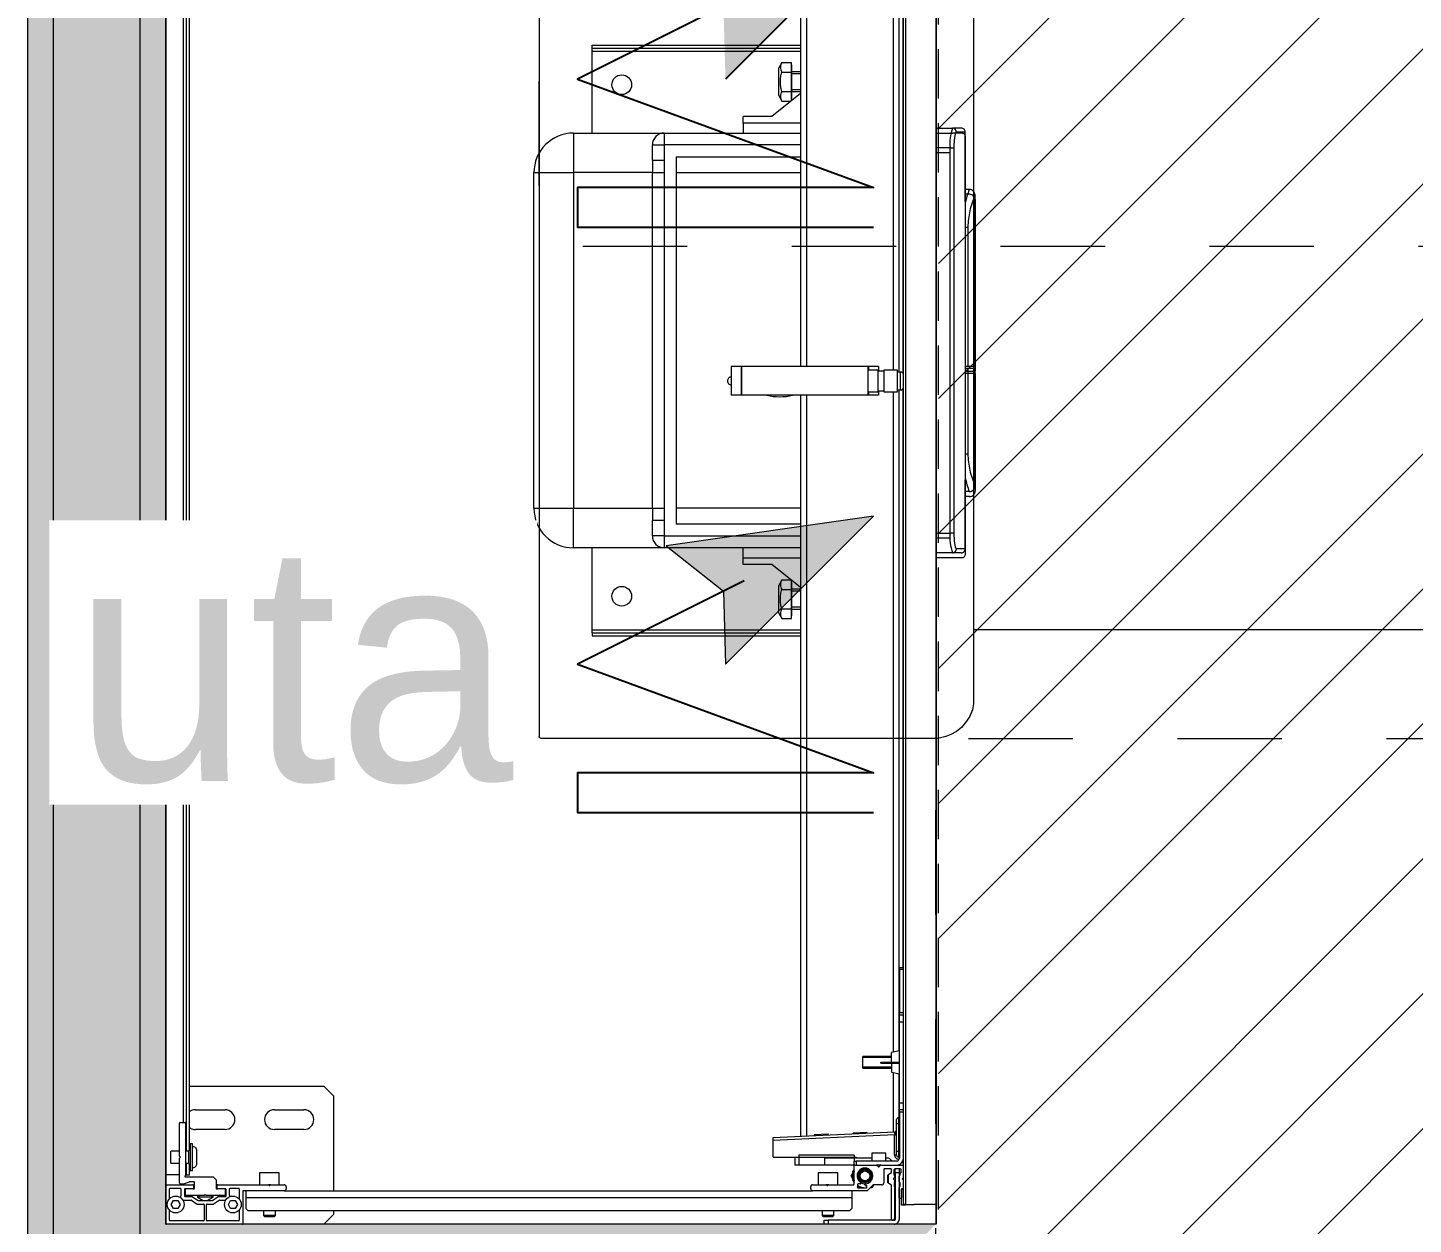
# Model space of a CAD drawing. Header units: centimetres. Extents: x 2738 to 7810, y 2495 to 5758.
# Drawn here: x 5241 to 5311.1, y 4044.9 to 4105.5 of the extents above; entities that cross this region are included whole.
import ezdxf

# ---------------------------------------------------------------- set-up
doc = ezdxf.new("R2010")
doc.units = ezdxf.units.CM
doc.header["$LTSCALE"] = 12.7
doc.linetypes.add('Style de ligne -1', pattern=[0.83328, 0.41656, -0.41672])
doc.linetypes.add('Style de ligne -13', pattern=[0.295276, 0.19685, -0.098425])
for name, color, linetype, lineweight in [('B amÈnagement intÈrieur', 7, 'Continuous', 5), ('B aménagement intérieur', 7, 'Continuous', 5), ('B Faux plafonds', 7, 'Continuous', 5), ('B Général', 7, 'Continuous', 5), ('C ANNOTATIONS-prestations', 7, 'Continuous', 5), ('F REMPLISSAGE-vert clair', 7, 'Continuous', 13), ('F REMPLISSAGE-vert clair-1', 7, 'Continuous', 5), ('F REMPLISSAGE-vert foncÈ', 7, 'Continuous', 5), ('F REMPLISSAGE-vert foncé', 7, 'Continuous', 13), ('prlm-ELEC-CFO', 1, 'Continuous', 25)]:
    doc.layers.add(name, color=color, linetype=linetype, lineweight=lineweight)
doc.styles.add('prlm-elec-cfo', font='comic.ttf', dxfattribs={"height": 12})

# ---------------------------------------------------------------- blocks, each defined once
blk = doc.blocks.new('gaine 150_70')
at = {"layer": 'B Général', "color": 7, "linetype": 'Continuous', "lineweight": 5}
for p, q in [((-32.9, 37.985), (-32.9, 37.785)), ((-32.65, 38), (-32.65, 37.8)), ((-32.6, 38.285), (-32.6, 38.285)), ((-23.943, 38.285), (-32.6, 38.285)), ((-32.35, 38.3), (-32.35, 38.3)), ((-23.693, 38.3), (-32.35, 38.3)), ((-30.99, 37.919), (-23.943, 37.919)), ((-30.99, 37.782), (-30.99, 37.919)), ((-23.943, 37.919), (-23.943, 38.285)), ((-23.943, 37.782), (-23.943, 37.919)), ((-23.834, 38.285), (-23.834, 37.919)), ((-17.9, 38.285), (-23.834, 38.285)), ((-23.834, 37.919), (-19.51, 37.919)), ((-23.834, 37.919), (-23.834, 37.782)), ((-23.693, 37.934), (-23.693, 38.3)), ((-23.693, 37.797), (-23.693, 37.934)), ((-23.584, 38.3), (-23.584, 37.934)), ((-17.65, 38.3), (-23.584, 38.3)), ((-23.584, 37.934), (-23.584, 37.797)), ((-19.51, 37.782), (-19.51, 37.919)), ((-17.9, 38.285), (-17.9, 38.285)), ((-17.65, 38.3), (-17.65, 38.3)), ((-17.6, 37.985), (-17.6, 37.785)), ((-17.35, 38), (-17.35, 37.8)), ((-36, 37.585), (-36, 37.138)), ((-35.8, 37.785), (-35.8, 37.336)), ((-32.287, 37.785), (-35.8, 37.785)), ((-35.75, 37.6), (-35.75, 37.153)), ((-14.4, 37.8), (-35.55, 37.8)), ((-35, 37.213), (-15.5, 37.213)), ((-35, 37.015), (-35, 37.213)), ((-31.01, 37.782), (-19.49, 37.782)), ((-14.7, 37.785), (-18.19, 37.785)), ((-15.5, 37.213), (-15.5, 37.015)), ((-14.7, 37.785), (-14.7, 37.336)), ((-14.5, 37.585), (-14.5, 37.138)), ((-14.25, 37.6), (-14.25, 37.153)), ((-36, 36.305), (-36, 37.138)), ((-35.75, 36.32), (-35.75, 37.153)), ((-35, 37.015), (-35, 36.305)), ((-15.5, 37.015), (-35, 37.015)), ((-34.75, 37.03), (-34.75, 36.32)), ((-15.25, 37.03), (-34.75, 37.03)), ((-15.5, 36.305), (-15.5, 37.015)), ((-15.25, 36.32), (-15.25, 37.03)), ((-14.5, 37.138), (-14.5, 36.305)), ((-14.25, 37.153), (-14.25, 36.32)), ((18.5, 36.305), (-69, 36.305))]:
    blk.add_line(p, q, dxfattribs=at)
at = {"layer": 'B Général', "color": 7, "linetype": 'Continuous', "lineweight": 5, "flags": 128}
for points in [[(-32.6, 38.285, 0.198912), (-32.812, 38.197, 0.198912), (-32.9, 37.985)], [(-32.9, 37.985, 0.015662), (-32.555, 37.873, 0.015662), (-32.204, 37.783)], [(-32.35, 38.3, 0.198912), (-32.562, 38.212, 0.198912), (-32.65, 38)], [(-32.6, 38.285, 0.052495), (-31.814, 38.017, 0.052495), (-30.99, 37.919)], [(-19.51, 37.919, 0.052763), (-18.686, 38.017, 0.052763), (-17.9, 38.285)], [(-18.296, 37.783, 0.015616), (-17.945, 37.873, 0.015616), (-17.6, 37.985)], [(-17.6, 37.985, 0.198912), (-17.688, 38.197, 0.198912), (-17.9, 38.285)], [(-17.35, 38, 0.198912), (-17.438, 38.212, 0.198912), (-17.65, 38.3)], [(-35.8, 37.785, 0.198912), (-35.941, 37.726, 0.198912), (-36, 37.585)], [(-35.55, 37.8, 0.198912), (-35.691, 37.741, 0.198912), (-35.75, 37.6)], [(-32.305, 37.785), (-32.301, 37.785, 0.000336), (-31.019, 37.782), (-31.01, 37.782)], [(-14.5, 37.585, 0.198912), (-14.559, 37.726, 0.198912), (-14.7, 37.785)], [(-14.25, 37.6, 0.198912), (-14.309, 37.741, 0.198912), (-14.45, 37.8)], [(-36, 37.138, 0.057305), (-35.507, 37.019, 0.057305), (-35, 37.015)], [(-15.5, 37.015, 0.052931), (-14.993, 37.023, 0.052931), (-14.5, 37.138)]]:
    blk.add_lwpolyline(points, format="xyb", dxfattribs=at)
blk.add_lwpolyline([(-19.49, 37.782), (-18.183, 37.785), (-18.182, 37.785)], dxfattribs=at)
for points in [[(-70, 36.305), (19.5, 36.305), (19.5, -2.715), (-70, -2.715)], [(-70, -2.7), (-70, 36.3), (19.5, 36.3), (19.5, -2.7)]]:
    blk.add_lwpolyline(points, close=True, dxfattribs=at)
at = {"layer": 'B Général', "color": 7, "linetype": 'Continuous', "lineweight": 5}
for points, knots in [([(-35.8, 37.336), (-35.802, 37.336), (-35.829, 37.335), (-35.876, 37.322), (-35.911, 37.303), (-35.936, 37.284), (-35.958, 37.26), (-35.976, 37.234), (-35.989, 37.206), (-36, 37.167), (-36, 37.141), (-36, 37.14), (-36, 37.138)], [0, 0, 0, 1, 2, 3, 4, 5, 6, 7, 8, 9, 9, 10, 10, 10]), ([(-35.8, 37.336), (-35.783, 37.302), (-35.674, 37.269), (-35.305, 37.21), (-35.003, 37.213), (-35.002, 37.213), (-35, 37.213)], [0, 0, 0, 1, 2, 3, 3, 4, 4, 4]), ([(-15.5, 37.213), (-15.212, 37.211), (-14.837, 37.263), (-14.728, 37.302), (-14.701, 37.325), (-14.7, 37.335), (-14.7, 37.336), (-14.7, 37.336)], [0, 0, 0, 1, 2, 3, 4, 4, 5, 5, 5]), ([(-14.5, 37.138), (-14.5, 37.14), (-14.5, 37.167), (-14.514, 37.213), (-14.533, 37.247), (-14.553, 37.273), (-14.576, 37.294), (-14.603, 37.312), (-14.631, 37.324), (-14.671, 37.335), (-14.697, 37.336), (-14.698, 37.336), (-14.7, 37.336)], [0, 0, 0, 1, 2, 3, 4, 5, 6, 7, 8, 9, 9, 10, 10, 10])]:
    blk.add_open_spline(points, degree=2, knots=knots, dxfattribs=at)
at = {"layer": 'C ANNOTATIONS-prestations'}
blk.add_line((18.5, 36.305), (18.5, 35.205), dxfattribs=at)
at = {"layer": 'C ANNOTATIONS-prestations', "lineweight": 5}
for p, q in [((18.5, 34.755), (18.5, 35.205)), ((-69, 34.755), (18.5, 34.755)), ((18.5, 34.655), (-69, 34.655)), ((-23.65, 34.435), (-61.234, 34.435)), ((-23.583, 34.635), (-57, 34.635)), ((-22.75, 34.51), (-23.65, 34.51)), ((-23.65, 34.51), (-23.65, 34.36)), ((6.5, 34.635), (-22.817, 34.635)), ((-22.75, 34.36), (-22.75, 34.51)), ((10.724, 34.435), (-22.75, 34.435)), ((6.5, 34.455), (6.5, 34.655)), ((6.6, 34.455), (6.5, 34.455)), ((6.6, 34.655), (6.6, 34.455)), ((6.6, 34.455), (8.783, 34.455)), ((8.783, 34.455), (8.783, 34.655)), ((8.918, 34.455), (8.783, 34.455)), ((8.918, 34.655), (8.918, 34.455)), ((9.25, 34.455), (8.918, 34.455)), ((9.25, 34.455), (9.25, 34.655)), ((13.35, 34.455), (9.25, 34.455)), ((10.72, 34.455), (10.8, 34.055)), ((11.3, 33.646), (11.3, 34.455)), ((11.35, 33.646), (11.35, 34.455)), ((11.8, 34.055), (11.88, 34.455)), ((14.1, 34.435), (11.876, 34.435)), ((13.35, 34.455), (13.35, 34.655)), ((13.682, 34.455), (13.35, 34.455)), ((13.682, 34.455), (13.682, 34.655)), ((13.817, 34.455), (13.682, 34.455)), ((13.817, 34.655), (13.817, 34.455)), ((13.817, 34.455), (16.15, 34.455)), ((14.1, 34.405), (14.1, 34.455)), ((14.1, 34.405), (14.4, 34.405)), ((14.4, 34.455), (14.4, 34.405)), ((14.4, 34.405), (15.8, 34.405)), ((14.4, 34.305), (14.4, 34.405)), ((15.8, 34.405), (15.8, 34.455)), ((15.8, 34.405), (16.1, 34.405)), ((15.8, 34.305), (15.8, 34.405)), ((16.1, 34.455), (16.1, 34.405)), ((16.4, 34.655), (16.4, 34.55)), ((16.5, 34.655), (16.5, 34.625)), ((16.5, 33.517), (16.5, 34.625)), ((16.7, 34.505), (16.7, 34.215)), ((16.7, 34.435), (16.9, 34.435)), ((16.87, 34.535), (16.73, 34.535)), ((16.9, 34.485), (16.9, 34.505)), ((17.001, 34.485), (16.9, 34.485)), ((16.9, 34.435), (19.25, 34.435)), ((16.9, 34.435), (16.9, 34.235)), ((16.96, 34.485), (16.999, 34.446)), ((16.999, 34.446), (17.037, 34.446)), ((17.345, 34.435), (17.06, 34.435)), ((17.129, 34.655), (17.179, 34.606)), ((17.164, 34.62), (17.236, 34.62)), ((17.221, 34.606), (17.271, 34.655)), ((17.368, 34.446), (17.401, 34.446)), ((17.401, 34.446), (17.44, 34.485)), ((17.576, 34.485), (17.404, 34.485)), ((18.17, 34.435), (17.635, 34.435)), ((17.7, 34.625), (17.7, 34.585)), ((17.73, 34.555), (17.73, 34.655)), ((17.73, 34.555), (18.17, 34.555)), ((18.53, 34.555), (17.73, 34.555)), ((18.2, 34.525), (18.2, 34.465)), ((18.5, 34.755), (18.53, 34.755)), ((18.5, 34.755), (18.5, 34.655)), ((18.53, 34.755), (18.53, 34.555)), ((-61.294, 34.135), (-23.75, 34.135)), ((-22.65, 34.36), (-23.75, 34.36)), ((-23.75, 34.36), (-23.75, 33.66)), ((-22.65, 33.66), (-22.65, 34.36)), ((-22.65, 34.135), (10.784, 34.135)), ((11.3, 34.055), (10.8, 34.055)), ((11, 34.055), (11, 32.605)), ((11.061, 34.055), (11.061, 32.605)), ((11.35, 34.055), (11.8, 34.055)), ((11.539, 34.055), (11.539, 32.605)), ((11.6, 32.605), (11.6, 34.055)), ((11.816, 34.135), (14.824, 34.135)), ((14.4, 34.305), (14.2, 34.305)), ((15.8, 34.305), (14.4, 34.305)), ((14.821, 34.198), (14.82, 34.21)), ((14.821, 34.198), (14.971, 34.205)), ((15.1, 28.055), (14.821, 34.198)), ((14.97, 34.21), (14.971, 34.205)), ((16, 34.205), (14.971, 34.205)), ((14.971, 34.205), (15.25, 28.055)), ((16, 34.305), (15.8, 34.305)), ((15.9, 33.755), (15.9, 33.055)), ((16.3, 33.755), (15.9, 33.755)), ((16, 34.305), (16, 34.205)), ((16.15, 33.852), (16.15, 33.755)), ((16.3, 34.305), (16.3, 32.255)), ((16.9, 34.235), (16.7, 34.235)), ((16.7, 34.025), (16.7, 33.685)), ((17.002, 34.185), (16.73, 34.185)), ((16.859, 34.055), (16.73, 34.055)), ((16.971, 33.918), (16.884, 34.042)), ((16.9, 34.235), (19.25, 34.235)), ((17.404, 33.905), (16.996, 33.905)), ((17, 34.235), (17, 34.185)), ((17, 33.905), (17, 33.875)), ((17, 33.875), (17.4, 33.875)), ((17, 33.875), (17.02, 33.855)), ((17.02, 33.855), (17.38, 33.855)), ((17.03, 34.205), (17.129, 34.205)), ((17.043, 34.185), (17.043, 34.235)), ((17.043, 33.855), (17.043, 33.905)), ((17.129, 34.205), (17.179, 34.156)), ((17.221, 34.156), (17.271, 34.205)), ((17.271, 34.205), (17.375, 34.205)), ((17.357, 34.185), (17.357, 34.235)), ((17.357, 33.855), (17.357, 33.905)), ((17.38, 33.855), (17.4, 33.875)), ((17.4, 34.185), (17.4, 34.235)), ((17.4, 33.875), (17.4, 33.905)), ((17.403, 34.185), (17.577, 34.185)), ((17.516, 34.042), (17.429, 33.918)), ((19.27, 34.055), (17.541, 34.055)), ((17.605, 34.205), (19.2, 34.205)), ((19.3, 34.185), (19.3, 30.835)), ((19.3, 34.105), (19.3, 34.085)), ((19.5, 34.185), (19.5, 30.835)), ((-23.925, 33.385), (-23.925, 32.885)), ((-23.925, 33.385), (-23.7, 33.385)), ((-23.75, 33.66), (-22.65, 33.66)), ((-23.75, 33.36), (-22.65, 33.36)), ((-23.75, 33.36), (-23.75, 32.86)), ((-23.7, 33.66), (-23.7, 33.36)), ((-22.7, 33.36), (-22.7, 33.66)), ((-22.7, 33.385), (-22.475, 33.385)), ((-22.65, 32.86), (-22.65, 33.36)), ((-22.475, 33.385), (-22.475, 32.885)), ((11.3, 33.51), (11.3, 33.646)), ((11.35, 33.646), (11.3, 33.646)), ((11.35, 33.51), (11.3, 33.51)), ((11.35, 33.51), (11.35, 33.646)), ((15.9, 33.055), (16.3, 33.055)), ((16.15, 33.055), (16.15, 32.155)), ((16.5, 33.517), (16.5, 33.293)), ((16.5, 32.185), (16.5, 33.293)), ((16.579, 33.426), (16.509, 33.496)), ((16.509, 33.314), (16.579, 33.384)), ((16.73, 33.655), (17.41, 33.655)), ((17.51, 33.555), (17.51, 33.127)), ((17.519, 33.106), (17.791, 32.834)), ((17.556, 33.113), (17.656, 33.055)), ((17.656, 33.055), (17.656, 32.969)), ((-23.925, 32.885), (-23.75, 32.885)), ((-23.925, 32.885), (-23.925, 32.86)), ((-22.475, 32.86), (-23.925, 32.86)), ((-23.925, 32.86), (-23.925, 26.46)), ((-22.65, 32.885), (-22.475, 32.885)), ((-22.475, 32.885), (-22.475, 32.86)), ((-22.475, 32.86), (-22.475, 26.46)), ((11.6, 32.605), (11, 32.605)), ((14.884, 32.805), (14.834, 32.803)), ((14.866, 32.101), (14.834, 32.803)), ((16.7, 32.899), (16.7, 32.511)), ((17.407, 32.495), (17.43, 32.495)), ((17.46, 32.465), (17.46, 32.355)), ((17.51, 32.705), (17.479, 32.705)), ((17.49, 32.325), (17.62, 32.325)), ((17.54, 32.775), (17.54, 32.735)), ((17.62, 32.805), (17.57, 32.805)), ((17.65, 32.351), (17.604, 32.325)), ((17.65, 32.355), (17.65, 32.775)), ((17.8, 32.813), (17.8, 30.055)), ((14.866, 32.101), (14.916, 32.104)), ((16, 32.155), (16, 29.355)), ((16, 32.155), (16.15, 32.155)), ((16.101, 28.055), (16.11, 32.255)), ((16.11, 32.255), (16.15, 32.257)), ((16.15, 32.155), (16.3, 32.155)), ((16.15, 32.155), (16.15, 30.655)), ((16.3, 32.255), (16.5, 32.255)), ((16.3, 32.155), (16.3, 32.255)), ((16.5, 32.155), (16.3, 32.155)), ((16.5, 32.185), (16.5, 32.155)), ((16.5, 32.155), (16.5, 30.655)), ((17.47, 32.155), (16.53, 32.155)), ((17.05, 32.005), (16.95, 32.063)), ((17.15, 32.063), (17.05, 32.005)), ((17.5, 30.867), (17.5, 32.125)), ((17.8, 32.035), (18.15, 32.035)), ((18.15, 32.035), (18.7, 32.035)), ((18.15, 1.335), (18.15, 32.035)), ((18.8, 31.935), (18.7, 32.035)), ((18.8, 1.435), (18.8, 31.935)), ((16.9, 31.335), (16.9, 30.335)), ((17.5, 31.335), (16.9, 31.335)), ((19.05, 31.135), (18.8, 31.135)), ((19.05, 31.135), (19.05, 30.535)), ((19.1, 31.085), (19.05, 31.135)), ((19.1, 30.585), (19.1, 31.085)), ((14.973, 30.843), (14.923, 30.841)), ((14.955, 30.139), (14.923, 30.841)), ((16.15, 30.655), (16.5, 30.655)), ((16.5, 30.655), (16.5, 29.355)), ((16.9, 30.335), (17.5, 30.335)), ((17.5, 30.867), (17.5, 30.743)), ((17.5, 30.055), (17.5, 30.743)), ((17.529, 30.826), (17.509, 30.846)), ((17.509, 30.764), (17.529, 30.784)), ((18.8, 30.535), (19.05, 30.535)), ((19.05, 30.535), (19.1, 30.585)), ((19.3, 30.835), (19.5, 30.835)), ((19.3, 30.635), (19.3, 30.835)), ((19.5, 30.635), (19.3, 30.635)), ((19.5, 30.835), (19.5, 30.635)), ((-65.524, 29.735), (-23.925, 29.735)), ((-22.475, 29.735), (15.024, 29.735)), ((14.955, 30.139), (15.005, 30.142)), ((17.7, 29.955), (17.6, 29.955)), ((17.8, 3.285), (17.8, 30.055)), ((-65.537, 29.435), (-23.925, 29.435)), ((-40.2, 18.885), (-40.2, 29.435)), ((-40.05, 18.885), (-40.05, 29.435)), ((-39.9, 18.885), (-39.9, 29.435)), ((-39.086, 28.985), (-39.331, 28.985)), ((-39.331, 28.489), (-39.331, 28.985)), ((-37.5, 29.005), (-39.2, 29.005)), ((-39.2, 29.005), (-39.2, 28.985)), ((-38.841, 28.985), (-39.086, 28.985)), ((-38.85, 29.435), (-38.85, 29.005)), ((-38.35, 28.985), (-38.841, 28.985)), ((-38.841, 28.489), (-38.841, 28.985)), ((-38.758, 29.435), (-38.758, 29.005)), ((-37.859, 28.985), (-38.35, 28.985)), ((-37.942, 29.435), (-37.942, 29.005)), ((-37.614, 28.985), (-37.859, 28.985)), ((-37.859, 28.489), (-37.859, 28.985)), ((-37.85, 29.005), (-37.85, 29.435)), ((-37.754, 29.435), (-36.592, 27.99)), ((-37.392, 28.985), (-37.614, 28.985)), ((-37.5, 28.985), (-37.5, 29.005)), ((-37.369, 28.489), (-37.369, 28.956)), ((-36.25, 29.435), (-36.25, 26.535)), ((-35.75, 22.535), (-35.75, 29.435)), ((-35.15, 29.435), (-35.15, 22.535)), ((-34.55, 23.135), (-34.55, 29.435)), ((-33.75, 23.135), (-33.75, 29.435)), ((-22.475, 29.435), (15.037, 29.435)), ((-16.75, 29.435), (-16.75, 23.135)), ((-15.95, 29.435), (-15.95, 23.135)), ((-15.35, 22.535), (-15.35, 29.435)), ((-14.75, 29.435), (-14.75, 22.535)), ((-14.25, 26.535), (-14.25, 29.435)), ((-12.746, 29.435), (-13.908, 27.99)), ((-13.131, 28.489), (-13.131, 28.956)), ((-12.886, 28.985), (-13.108, 28.985)), ((-11.3, 29.005), (-13, 29.005)), ((-13, 29.005), (-13, 28.985)), ((-12.641, 28.985), (-12.886, 28.985)), ((-12.65, 29.435), (-12.65, 29.005)), ((-12.15, 28.985), (-12.641, 28.985)), ((-12.641, 28.489), (-12.641, 28.985)), ((-12.558, 29.435), (-12.558, 29.005)), ((-11.659, 28.985), (-12.15, 28.985)), ((-11.742, 29.435), (-11.742, 29.005)), ((-11.414, 28.985), (-11.659, 28.985)), ((-11.659, 28.489), (-11.659, 28.985)), ((-11.65, 29.005), (-11.65, 29.435)), ((-11.169, 28.985), (-11.414, 28.985)), ((-11.3, 28.985), (-11.3, 29.005)), ((-11.169, 28.489), (-11.169, 28.985)), ((-10.6, 18.885), (-10.6, 29.435)), ((-10.45, 18.885), (-10.45, 29.435)), ((-10.3, 18.885), (-10.3, 29.435)), ((16, 29.355), (16.5, 29.355)), ((16.103, 29.155), (16.5, 29.155)), ((16.5, 29.355), (16.5, 29.155)), ((-39.331, 28.489), (-39.05, 28.345)), ((-37.65, 28.345), (-39.05, 28.345)), ((-37.65, 28.345), (-37.369, 28.489)), ((-13.131, 28.489), (-12.85, 28.345)), ((-11.45, 28.345), (-12.85, 28.345)), ((-11.45, 28.345), (-11.169, 28.489)), ((-36.592, 27.99), (-36.592, 26.535)), ((-13.908, 27.99), (-13.908, 26.535)), ((15.25, 28.055), (15.1, 28.055)), ((16.101, 28.055), (15.25, 28.055)), ((-36.25, 26.535), (-36.592, 26.535)), ((-36.25, 26.535), (-35.75, 26.535)), ((-22.475, 26.46), (-23.925, 26.46)), ((-23.925, 26.46), (-23.925, 26.435)), ((-23.925, 26.435), (-23.925, 25.935)), ((-23.925, 26.435), (-22.475, 26.435)), ((-22.475, 26.46), (-22.475, 26.435)), ((-22.475, 26.435), (-22.475, 25.935)), ((-14.25, 26.535), (-14.75, 26.535)), ((-13.908, 26.535), (-14.25, 26.535)), ((-23.925, 25.935), (-22.475, 25.935)), ((-35.75, 17.935), (-35.75, 22.535)), ((-35.75, 22.535), (-35.15, 22.535)), ((-35.15, 22.535), (-34.374, 22.535)), ((-35.15, 21.935), (-35.15, 22.535)), ((-34.55, 23.135), (-15.95, 23.135)), ((-34.374, 21.935), (-34.374, 22.535)), ((-33.75, 22.527), (-16.75, 22.527)), ((-33.75, 21.935), (-33.75, 22.527)), ((-16.75, 21.935), (-16.75, 22.527)), ((-16.126, 22.535), (-15.35, 22.535)), ((-16.126, 22.535), (-16.126, 21.935)), ((-15.35, 22.535), (-15.35, 21.935)), ((-15.35, 22.535), (-14.75, 22.535)), ((-14.75, 22.535), (-14.75, 17.935)), ((-34.374, 21.935), (-35.15, 21.935)), ((-34.374, 21.935), (-33.75, 21.935)), ((-16.75, 21.935), (-33.75, 21.935)), ((-33.75, 21.935), (-33.75, 17.935)), ((-16.75, 17.935), (-16.75, 21.935)), ((-16.75, 21.935), (-16.126, 21.935)), ((-15.35, 21.935), (-16.126, 21.935)), ((-40.05, 18.885), (-40.2, 18.885)), ((-39.9, 18.885), (-40.05, 18.885)), ((-35.75, 18.885), (-39.9, 18.885)), ((-10.6, 18.885), (-14.75, 18.885)), ((-10.45, 18.885), (-10.6, 18.885)), ((-10.45, 18.885), (-10.3, 18.885)), ((-35.75, 17.935), (-33.75, 17.935)), ((-33.75, 17.935), (-16.75, 17.935)), ((-33.75, 15.935), (-33.75, 17.935)), ((-14.75, 17.935), (-16.75, 17.935)), ((-16.75, 15.935), (-16.75, 17.935)), ((-16.75, 15.935), (-33.75, 15.935)), ((12.5, 5.285), (13, 5.785)), ((13, 5.785), (17.8, 5.785)), ((18.8, 5.785), (19, 5.785)), ((19, 5.785), (19.5, 5.285)), ((12.5, -1.515), (12.5, 5.285)), ((19.5, 5.285), (19.5, 1.155)), ((13.7, 2.785), (13.7, 4.285)), ((14.7, 4.285), (14.7, 2.785)), ((16.9, 3.035), (16.9, 2.035)), ((17.5, 3.035), (16.9, 3.035)), ((17.5, 2.585), (17.5, 3.285)), ((17.6, 3.385), (17.7, 3.385)), ((17.8, 3.285), (17.8, 1.215)), ((19.05, 2.835), (18.8, 2.835)), ((19.05, 2.835), (19.05, 2.235)), ((19.1, 2.785), (19.05, 2.835)), ((17.529, 2.556), (17.5, 2.585)), ((17.5, 2.585), (17.5, 2.485)), ((17.5, 2.485), (17.529, 2.514)), ((17.5, -0.085), (17.5, 2.485)), ((18.8, 2.235), (19.05, 2.235)), ((19.05, 2.235), (19.1, 2.285)), ((19.1, 2.285), (19.1, 2.785)), ((16.9, 2.035), (17.5, 2.035)), ((18.7, 1.335), (18.8, 1.435)), ((17.68, 0.545), (17.68, 0.975)), ((17.71, 1.005), (18.217, 1.005)), ((17.8, 1.335), (18.15, 1.335)), ((17.83, 1.185), (19.47, 1.185)), ((18.15, 1.335), (18.7, 1.335)), ((18.3, 0.8), (18.5, 0.916)), ((18.3, 0.57), (18.3, 0.8)), ((18.5, 0.916), (18.7, 0.8)), ((18.7, 0.8), (18.7, 0.57)), ((18.783, 1.005), (19.29, 1.005)), ((19.32, 0.975), (19.32, -0.625)), ((19.5, 1.155), (19.5, -2.685)), ((13.7, -1.215), (13.7, 0.285)), ((14.7, 0.285), (14.7, -1.215)), ((17.7, 0.305), (17.7, -0.085)), ((18.03, 0.515), (17.71, 0.515)), ((18.07, 0.335), (17.73, 0.335)), ((17.73, 0.285), (18.02, 0.285)), ((18.05, 0.255), (18.05, -0.665)), ((18.1, -0.065), (18.1, 0.305)), ((18.28, -0.001), (18.28, 0.321)), ((18.5, 0.454), (18.3, 0.57)), ((18.7, 0.57), (18.5, 0.454)), ((17.25, -0.165), (17.1, -0.315)), ((17.1, -1.715), (17.1, -0.315)), ((17.25, -0.165), (17.67, -0.165)), ((17.67, -0.115), (17.53, -0.115)), ((17.7, -0.135), (17.7, -0.085)), ((18.05, -0.665), (18, -0.715)), ((18.127, -0.315), (18.05, -0.315)), ((18.05, -0.392), (18.171, -0.392)), ((18.295, -0.357), (18.1, -0.065)), ((18.127, -0.315), (18.127, -1.115)), ((18.3, -0.615), (18.127, -0.315)), ((18.48, -0.311), (18.285, -0.018)), ((18.3, -1.056), (18.3, -0.374)), ((18.48, -0.625), (18.48, -0.311)), ((19.29, -0.655), (18.51, -0.655)), ((16.78, -1.365), (15.42, -1.365)), ((15.42, -1.365), (15.42, -1.465)), ((16.425, -1.135), (15.775, -1.135)), ((16.78, -1.465), (16.78, -1.365)), ((17.35, -1.295), (17.35, -1.51)), ((17.67, -1.265), (17.38, -1.265)), ((17.5, -2.685), (17.5, -1.345)), ((17.53, -1.315), (17.67, -1.315)), ((17.7, -1.345), (17.7, -1.295)), ((17.7, -1.345), (17.7, -1.735)), ((18, -0.715), (18.05, -0.765)), ((18.05, -0.765), (18.05, -1.685)), ((18.05, -1.038), (18.171, -1.038)), ((18.05, -1.115), (18.127, -1.115)), ((18.1, -1.735), (18.1, -1.374)), ((18.105, -1.357), (18.295, -1.073)), ((18.127, -1.115), (18.3, -0.815)), ((18.285, -1.412), (18.475, -1.127)), ((18.48, -1.11), (18.48, -0.805)), ((18.51, -0.775), (19.29, -0.775)), ((19.32, -0.805), (19.32, -2.505)), ((15.8, -1.665), (-66.3, -1.665)), ((15.75, -1.515), (-66.25, -1.515)), ((14.35, -1.815), (-64.85, -1.815)), ((14.35, -1.985), (14.35, -1.745)), ((14.38, -1.715), (17.04, -1.715)), ((16.05, -2.015), (14.38, -2.015)), ((16.78, -1.465), (15.42, -1.465)), ((15.42, -1.465), (15.42, -1.515)), ((15.7, -1.465), (15.8, -1.565)), ((15.8, -1.565), (16.4, -1.565)), ((15.8, -1.565), (15.8, -1.715)), ((15.8, -2.015), (15.8, -2.465)), ((16.05, -2.015), (16.1, -1.965)), ((16.1, -1.965), (16.15, -2.015)), ((17.42, -2.015), (16.15, -2.015)), ((16.4, -1.565), (16.5, -1.465)), ((16.4, -1.715), (16.4, -1.565)), ((17, -1.665), (16.4, -1.665)), ((16.4, -2.465), (16.4, -2.015)), ((17, -1.515), (16.45, -1.515)), ((16.78, -1.515), (16.78, -1.465)), ((17, -1.665), (17, -1.515)), ((17, -1.665), (17, -1.715)), ((17, -2.015), (17, -2.715)), ((17.448, -1.81), (17.352, -1.52)), ((17.45, -1.985), (17.45, -1.82)), ((17.68, -2.505), (17.68, -1.975)), ((17.71, -1.945), (18.056, -1.945)), ((18.02, -1.715), (17.73, -1.715)), ((17.73, -1.765), (18.07, -1.765)), ((18.28, -1.851), (18.28, -1.429)), ((18.3, -2.1), (18.5, -1.984)), ((18.3, -2.33), (18.3, -2.1)), ((18.5, -1.984), (18.7, -2.1)), ((18.7, -2.1), (18.7, -2.33)), ((17, -2.715), (-67.5, -2.715)), ((16.4, -2.465), (15.8, -2.465)), ((17.53, -2.715), (17, -2.715)), ((19.47, -2.715), (17.53, -2.715)), ((18.217, -2.535), (17.71, -2.535)), ((18.5, -2.446), (18.3, -2.33)), ((18.7, -2.33), (18.5, -2.446)), ((19.29, -2.535), (18.783, -2.535)), ((19.5, -2.715), (19.47, -2.715)), ((19.5, -2.685), (19.5, -2.715))]:
    blk.add_line(p, q, dxfattribs=at)
at = {"layer": 'C ANNOTATIONS-prestations', "lineweight": 5, "flags": 128}
for points in [[(-23.538, 34.655, 0.16547), (-23.619, 34.601, 0.16547), (-23.65, 34.51)], [(-22.75, 34.51, 0.16547), (-22.781, 34.601, 0.16547), (-22.862, 34.655)], [(14.1, 34.405, 0.198912), (14.129, 34.334, 0.198912), (14.2, 34.305)], [(16, 34.205, 0.227222), (16.156, 34.28, 0.227222), (16.195, 34.448)], [(16, 34.305, 0.198912), (16.071, 34.334, 0.198912), (16.1, 34.405)], [(16.5, 34.305, 0.198912), (16.397, 34.552, 0.198912), (16.15, 34.655)], [(16.3, 34.305, 0.198912), (16.256, 34.411, 0.198912), (16.15, 34.455)], [(16.53, 34.655, 0.198912), (16.509, 34.646, 0.198912), (16.5, 34.625)], [(16.73, 34.535, 0.198912), (16.709, 34.526, 0.198912), (16.7, 34.505)], [(16.9, 34.505, 0.198912), (16.891, 34.526, 0.198912), (16.87, 34.535)], [(17, 34.435, 0.013224), (17, 34.44, 0.013224), (16.999, 34.446)], [(17.03, 34.46, 0.17724), (17.02, 34.478, 0.17724), (17.001, 34.485)], [(17.03, 34.46, 0.17724), (17.041, 34.442, 0.17724), (17.06, 34.435)], [(17.179, 34.606, 0.198912), (17.2, 34.597, 0.198912), (17.221, 34.606)], [(17.345, 34.435, 0.17724), (17.364, 34.442, 0.17724), (17.375, 34.46)], [(17.404, 34.485, 0.17724), (17.385, 34.478, 0.17724), (17.375, 34.46)], [(17.401, 34.446, 0.013224), (17.4, 34.44, 0.013224), (17.4, 34.435)], [(17.605, 34.46, 0.17724), (17.595, 34.478, 0.17724), (17.576, 34.485)], [(17.605, 34.46, 0.17724), (17.616, 34.442, 0.17724), (17.635, 34.435)], [(17.7, 34.625, 0.198912), (17.691, 34.646, 0.198912), (17.67, 34.655)], [(17.7, 34.585, 0.198912), (17.709, 34.564, 0.198912), (17.73, 34.555)], [(18.2, 34.525, 0.198912), (18.191, 34.546, 0.198912), (18.17, 34.555)], [(18.17, 34.435, 0.198912), (18.191, 34.444, 0.198912), (18.2, 34.465)], [(19.5, 34.185, 0.198912), (19.427, 34.362, 0.198912), (19.25, 34.435)], [(14.82, 34.21, 0.193016), (14.789, 34.277, 0.193016), (14.72, 34.305)], [(16.222, 34.005, 0.109774), (16.169, 33.936, 0.109774), (16.15, 33.852)], [(16.222, 34.005, 0.028434), (16.263, 34.044, 0.028434), (16.3, 34.087)], [(16.7, 34.215, 0.198912), (16.709, 34.194, 0.198912), (16.73, 34.185)], [(16.73, 34.055, 0.198912), (16.709, 34.046, 0.198912), (16.7, 34.025)], [(16.884, 34.042, 0.120588), (16.873, 34.052, 0.120588), (16.859, 34.055)], [(16.971, 33.918, 0.120588), (16.982, 33.908, 0.120588), (16.996, 33.905)], [(17.002, 34.185, 0.155096), (17.019, 34.191, 0.155096), (17.03, 34.205)], [(17.179, 34.156, 0.198912), (17.2, 34.147, 0.198912), (17.221, 34.156)], [(17.375, 34.205, 0.155096), (17.386, 34.191, 0.155096), (17.403, 34.185)], [(17.404, 33.905, 0.120588), (17.418, 33.908, 0.120588), (17.429, 33.918)], [(17.541, 34.055, 0.120588), (17.527, 34.052, 0.120588), (17.516, 34.042)], [(17.577, 34.185, 0.155096), (17.594, 34.191, 0.155096), (17.605, 34.205)], [(19.3, 34.105, 0.198912), (19.271, 34.176, 0.198912), (19.2, 34.205)], [(19.3, 34.185, 0.198912), (19.285, 34.22, 0.198912), (19.25, 34.235)], [(19.27, 34.055, 0.198912), (19.291, 34.064, 0.198912), (19.3, 34.085)], [(16.5, 33.517, 0.098491), (16.502, 33.506, 0.098491), (16.509, 33.496)], [(16.509, 33.314, 0.098491), (16.502, 33.304, 0.098491), (16.5, 33.293)], [(16.579, 33.384, 0.198912), (16.588, 33.405, 0.198912), (16.579, 33.426)], [(17.449, 32.733, 0.366532), (17.088, 33.103, 0.366532), (16.664, 32.808, 0.366532), (16.884, 32.341, 0.366532), (17.382, 32.482)], [(16.7, 33.685, 0.198912), (16.709, 33.664, 0.198912), (16.73, 33.655)], [(17.51, 33.555, 0.198912), (17.481, 33.626, 0.198912), (17.41, 33.655)], [(17.633, 32.992, 0.041018), (17.579, 33.083, 0.041018), (17.51, 33.164)], [(17.51, 33.127, 0.098491), (17.512, 33.116, 0.098491), (17.519, 33.106)], [(17.382, 32.482, 0.082935), (17.436, 32.602, 0.082935), (17.449, 32.733)], [(17.407, 32.495, 0.122946), (17.393, 32.491, 0.122946), (17.382, 32.482)], [(17.46, 32.465, 0.198912), (17.451, 32.486, 0.198912), (17.43, 32.495)], [(17.449, 32.733, 0.189855), (17.458, 32.713, 0.189855), (17.479, 32.705)], [(17.46, 32.355, 0.198912), (17.469, 32.334, 0.198912), (17.49, 32.325)], [(17.51, 32.705, 0.198912), (17.531, 32.714, 0.198912), (17.54, 32.735)], [(17.514, 32.325, 0.104675), (17.628, 32.546, 0.104675), (17.643, 32.794)], [(17.57, 32.805, 0.198912), (17.549, 32.796, 0.198912), (17.54, 32.775)], [(17.577, 32.325, 0.02871), (17.617, 32.388, 0.02871), (17.65, 32.455)], [(17.65, 32.775, 0.198912), (17.641, 32.796, 0.198912), (17.62, 32.805)], [(17.62, 32.325, 0.198912), (17.641, 32.334, 0.198912), (17.65, 32.355)], [(17.8, 32.813, 0.098491), (17.798, 32.824, 0.098491), (17.791, 32.834)], [(16.5, 32.185, 0.198912), (16.509, 32.164, 0.198912), (16.53, 32.155)], [(16.704, 32.155, 0.14145), (17.05, 32.055, 0.14145), (17.396, 32.155)], [(16.81, 32.155, 0.103148), (17.05, 32.105, 0.103148), (17.29, 32.155)], [(17.5, 32.125, 0.198912), (17.491, 32.146, 0.198912), (17.47, 32.155)], [(17.5, 30.867, 0.098491), (17.502, 30.856, 0.098491), (17.509, 30.846)], [(17.509, 30.764, 0.098491), (17.502, 30.754, 0.098491), (17.5, 30.743)], [(17.529, 30.784, 0.198912), (17.538, 30.805, 0.198912), (17.529, 30.826)], [(17.5, 30.055, 0.198912), (17.529, 29.984, 0.198912), (17.6, 29.955)], [(17.7, 29.955, 0.198912), (17.771, 29.984, 0.198912), (17.8, 30.055)], [(-22.475, 27.735, 0.057544), (-22.4, 28.385, 0.057544), (-22.475, 29.035)], [(-39.331, 28.489, 0.132797), (-39.086, 28.422, 0.132797), (-38.841, 28.489)], [(-37.859, 28.489, 0.132797), (-37.614, 28.422, 0.132797), (-37.369, 28.489)], [(-13.131, 28.489, 0.132797), (-12.886, 28.422, 0.132797), (-12.641, 28.489)], [(-11.659, 28.489, 0.132797), (-11.414, 28.422, 0.132797), (-11.169, 28.489)], [(-23.4, 25.935, 0.414214), (-23.2, 25.735, 0.414214), (-23, 25.935)], [(-35.75, 22.535, 0.198912), (-35.574, 22.111, 0.198912), (-35.15, 21.935)], [(-15.35, 21.935, 0.198912), (-14.926, 22.111, 0.198912), (-14.75, 22.535)], [(-35.75, 17.935, 0.198912), (-35.164, 16.521, 0.198912), (-33.75, 15.935)], [(-16.75, 15.935, 0.198912), (-15.336, 16.521, 0.198912), (-14.75, 17.935)], [(14.7, 4.285, 0.414214), (14.2, 4.785, 0.414214), (13.7, 4.285)], [(17.6, 3.385, 0.198912), (17.529, 3.356, 0.198912), (17.5, 3.285)], [(17.8, 3.285, 0.198912), (17.771, 3.356, 0.198912), (17.7, 3.385)], [(13.7, 2.785, 0.414214), (14.2, 2.285, 0.414214), (14.7, 2.785)], [(17.529, 2.514, 0.198912), (17.538, 2.535, 0.198912), (17.529, 2.556)], [(14.7, 0.285, 0.414214), (14.2, 0.785, 0.414214), (13.7, 0.285)], [(17.71, 1.005, 0.198912), (17.689, 0.996, 0.198912), (17.68, 0.975)], [(17.8, 1.215, 0.198912), (17.809, 1.194, 0.198912), (17.83, 1.185)], [(18.22, 1.005, 0.01196), (18.219, 1.005, 0.01196), (18.217, 1.005)], [(18.783, 1.005, 0.01196), (18.781, 1.005, 0.01196), (18.78, 1.005)], [(19.32, 0.975, 0.198912), (19.311, 0.996, 0.198912), (19.29, 1.005)], [(19.5, 1.155, 0.198912), (19.491, 1.176, 0.198912), (19.47, 1.185)], [(17.68, 0.545, 0.198912), (17.689, 0.524, 0.198912), (17.71, 0.515)], [(17.73, 0.335, 0.198912), (17.709, 0.326, 0.198912), (17.7, 0.305)], [(17.73, 0.285, 0.198912), (17.709, 0.276, 0.198912), (17.7, 0.255)], [(18.05, 0.255, 0.198912), (18.041, 0.276, 0.198912), (18.02, 0.285)], [(18.03, 0.515, 0.095961), (18.068, 0.522, 0.095961), (18.099, 0.543)], [(18.1, 0.305, 0.198912), (18.091, 0.326, 0.198912), (18.07, 0.335)], [(17.5, -0.085, 0.198912), (17.509, -0.106, 0.198912), (17.53, -0.115)], [(17.67, -0.115, 0.198912), (17.691, -0.106, 0.198912), (17.7, -0.085)], [(17.67, -0.165, 0.198912), (17.691, -0.156, 0.198912), (17.7, -0.135)], [(18.28, -0.001, 0.073633), (18.281, -0.01, 0.073633), (18.285, -0.018)], [(18.3, -0.374, 0.073633), (18.299, -0.365, 0.073633), (18.295, -0.357)], [(18.48, -0.625, 0.198912), (18.489, -0.646, 0.198912), (18.51, -0.655)], [(19.29, -0.655, 0.198912), (19.311, -0.646, 0.198912), (19.32, -0.625)], [(13.7, -1.215, 0.080612), (13.726, -1.373, 0.080612), (13.8, -1.515)], [(14.6, -1.515, 0.080612), (14.674, -1.373, 0.080612), (14.7, -1.215)], [(15.775, -1.135, 0.218554), (15.623, -1.205, 0.218554), (15.577, -1.365)], [(15.577, -1.36, 0.003145), (15.576, -1.362, 0.003145), (15.576, -1.365)], [(16.623, -1.365, 0.218554), (16.577, -1.205, 0.218554), (16.425, -1.135)], [(16.624, -1.365, 0.003145), (16.624, -1.362, 0.003145), (16.623, -1.36)], [(17.38, -1.265, 0.198912), (17.359, -1.274, 0.198912), (17.35, -1.295)], [(17.53, -1.315, 0.198912), (17.509, -1.324, 0.198912), (17.5, -1.345)], [(17.7, -1.295, 0.198912), (17.691, -1.274, 0.198912), (17.67, -1.265)], [(17.7, -1.345, 0.198912), (17.691, -1.324, 0.198912), (17.67, -1.315)], [(18.105, -1.357, 0.073633), (18.101, -1.365, 0.073633), (18.1, -1.374)], [(18.295, -1.073, 0.073633), (18.299, -1.065, 0.073633), (18.3, -1.056)], [(18.475, -1.127, 0.073633), (18.479, -1.119, 0.073633), (18.48, -1.11)], [(18.51, -0.775, 0.198912), (18.489, -0.784, 0.198912), (18.48, -0.805)], [(19.32, -0.805, 0.198912), (19.311, -0.784, 0.198912), (19.29, -0.775)], [(14.38, -1.715, 0.198912), (14.359, -1.724, 0.198912), (14.35, -1.745)], [(14.35, -1.985, 0.198912), (14.359, -2.006, 0.198912), (14.38, -2.015)], [(17.04, -1.715, 0.414214), (17.07, -1.745, 0.414214), (17.1, -1.715)], [(17.35, -1.51, 0.040241), (17.35, -1.515, 0.040241), (17.352, -1.52)], [(17.42, -2.015, 0.198912), (17.441, -2.006, 0.198912), (17.45, -1.985)], [(17.45, -1.82, 0.040241), (17.45, -1.815, 0.040241), (17.448, -1.81)], [(17.71, -1.945, 0.198912), (17.689, -1.954, 0.198912), (17.68, -1.975)], [(17.7, -1.685, 0.198912), (17.709, -1.706, 0.198912), (17.73, -1.715)], [(17.7, -1.735, 0.198912), (17.709, -1.756, 0.198912), (17.73, -1.765)], [(18.02, -1.715, 0.198912), (18.041, -1.706, 0.198912), (18.05, -1.685)], [(18.14, -1.99, 0.123554), (18.104, -1.957, 0.123554), (18.056, -1.945)], [(18.07, -1.765, 0.198912), (18.091, -1.756, 0.198912), (18.1, -1.735)], [(18.285, -1.412, 0.073633), (18.281, -1.42, 0.073633), (18.28, -1.429)], [(17.5, -2.685, 0.198912), (17.509, -2.706, 0.198912), (17.53, -2.715)], [(17.68, -2.505, 0.198912), (17.689, -2.526, 0.198912), (17.71, -2.535)], [(18.217, -2.535, 0.01196), (18.219, -2.535, 0.01196), (18.22, -2.535)], [(18.78, -2.535, 0.01196), (18.781, -2.535, 0.01196), (18.783, -2.535)], [(19.29, -2.535, 0.198912), (19.311, -2.526, 0.198912), (19.32, -2.505)], [(19.47, -2.715, 0.198912), (19.491, -2.706, 0.198912), (19.5, -2.685)]]:
    blk.add_lwpolyline(points, format="xyb", dxfattribs=at)
blk.add_lwpolyline([(-34.374, 22.535), (-33.756, 22.527), (-33.75, 22.527)], dxfattribs=at)
at = {"layer": 'C ANNOTATIONS-prestations', "lineweight": 5}
for centre, radius in [((17.05, 32.705), 0.35), ((17.05, 32.705), 0.3), ((17.05, 32.705), 0.25), ((-38.2, 20.385), 0.5), ((-12.3, 20.385), 0.5), ((18.5, 0.685), 0.425), ((18.5, -2.215), 0.425)]:
    blk.add_circle(centre, radius, dxfattribs=at)
for points, knots in [([(14.97, 34.21), (14.97, 34.21), (14.968, 34.222), (14.956, 34.239), (14.941, 34.252), (14.921, 34.265), (14.896, 34.276), (14.867, 34.286), (14.818, 34.298), (14.754, 34.305), (14.724, 34.305), (14.722, 34.305), (14.72, 34.305)], [0, 0, 0, 1, 2, 3, 4, 5, 6, 7, 8, 9, 9, 10, 10, 10]), ([(14.82, 34.21), (14.82, 34.209), (14.821, 34.209), (14.822, 34.209), (14.824, 34.208), (14.833, 34.207), (14.852, 34.207), (14.88, 34.207), (14.931, 34.208), (14.968, 34.209), (14.969, 34.209), (14.97, 34.21)], [0, 0, 0, 1, 2, 3, 4, 5, 6, 7, 8, 8, 9, 9, 9]), ([(-37.859, 28.489), (-38.352, 28.36), (-38.835, 28.487), (-38.838, 28.488), (-38.841, 28.489)], [0, 0, 0, 1, 1, 2, 2, 2]), ([(-11.659, 28.489), (-12.152, 28.36), (-12.635, 28.487), (-12.638, 28.488), (-12.641, 28.489)], [0, 0, 0, 1, 1, 2, 2, 2]), ([(-16.75, 22.527), (-16.438, 22.531), (-16.132, 22.535), (-16.129, 22.535), (-16.126, 22.535)], [0, 0, 0, 1, 1, 2, 2, 2])]:
    blk.add_open_spline(points, degree=2, knots=knots, dxfattribs=at)
blk = doc.blocks.new('xi.UTA')
at = {"layer": 'prlm-ELEC-CFO', "lineweight": 5}
blk.add_hatch(color=0, dxfattribs=at).paths.add_polyline_path([(-3, 6), (-0.103, 3.699), (0, 0), (7.5, 7.5)])
at = {"layer": 'prlm-ELEC-CFO', "color": 0, "lineweight": 5, "flags": 128}
blk.add_lwpolyline([(-3, 6), (-0.103, 3.699), (0, 0), (7.5, 7.5)], close=True, dxfattribs=at)
at = {"layer": 'prlm-ELEC-CFO', "color": 0}
blk.add_lwpolyline([(0.955, 4.227), (-7.5, 0), (7.5, -5.5), (-7.5, -5.5), (-7.5, -7.5), (7.5, -7.5)], dxfattribs=at)
blk = doc.blocks.new('xi.CH')
at = {"layer": 'prlm-ELEC-CFO', "lineweight": 5}
blk.add_hatch(color=0, dxfattribs=at).paths.add_polyline_path([(-3, 6), (-0.103, 3.699), (0, 0), (7.5, 7.5)])
at = {"layer": 'prlm-ELEC-CFO', "color": 0}
for points in [[(-3, 6), (7.5, 7.5), (0, 0)], [(0.955, 4.227), (-7.5, 0), (7.5, -5.5), (-7.5, -5.5), (-7.5, -7.5), (7.5, -7.5)]]:
    blk.add_lwpolyline(points, dxfattribs=at)
blk = doc.blocks.new('200_wc-2')
at = {"layer": 'B Général', "color": 7, "linetype": 'Continuous', "lineweight": 5}
for p, q in [((-25, -20.1), (-25, 0)), ((-24.9, 0.1), (24.9, 0.1)), ((25, -20.1), (25, 0)), ((-19.5, -44.2), (-19.5, -21.9)), ((19.5, -44.2), (19.5, -21.9))]:
    blk.add_line(p, q, dxfattribs=at)
at = {"layer": 'B Général', "color": 7, "linetype": 'Continuous', "lineweight": 5, "flags": 128}
blk.add_lwpolyline([(-25, -20.1), (-24.9, -20.6), (-24.75, -20.9), (-24.55, -21.2), (-24.3, -21.45), (-23.9, -21.7), (-23.4, -21.85), (-23.15, -21.9), (23.25, -21.9), (23.55, -21.85), (23.9, -21.7), (24.2, -21.5), (24.45, -21.3), (24.65, -21.05), (24.8, -20.75), (24.9, -20.5), (24.95, -20.3), (25, -20.1)], dxfattribs=at)
for points in [[(-19.5, -44.199), (-19.5, -44.2, 0.036537), (-19.11, -49.53, 0.035337), (-17.941, -54.747), (-17.94, -54.75, 0.041299), (-16.221, -59.088), (-16.22, -59.09), (-16.217, -59.097, 0.041783), (-13.79, -63.08, 0.053503), (-10.774, -66.396), (-10.77, -66.4, 0.054816), (-7.122, -69.019), (-7.12, -69.02, 0.063755), (-3.68, -70.42), (-3.678, -70.421, 0.064897), (0, -70.9)], [(0, -70.9, 0.064897), (3.678, -70.421), (3.68, -70.42, 0.063726), (7.12, -69.02), (7.122, -69.019, 0.054816), (10.77, -66.4), (10.774, -66.396, 0.053503), (13.79, -63.08, 0.041783), (16.217, -59.097), (16.22, -59.09), (16.221, -59.088, 0.041299), (17.94, -54.75), (17.941, -54.747, 0.035337), (19.11, -49.53, 0.036556), (19.5, -44.2)]]:
    blk.add_lwpolyline(points, format="xyb", dxfattribs=at)
at = {"layer": 'B Général', "color": 7, "linetype": 'Continuous', "lineweight": 5}
for centre, start, end in [((-24.9, 0), 90, 180), ((24.9, 0), 0, 90)]:
    blk.add_arc(centre, 0.1, start, end, dxfattribs=at)
blk = doc.blocks.new('Groupe-5-1')
at = {"layer": 'B Général', "color": 154, "linetype": 'Style de ligne -1', "true_color": 0x0053a6, "flags": 128}
blk.add_lwpolyline([(-35.4, 7.6), (35.6, 7.6), (35.6, -32.4), (-35.4, -32.4)], close=True, dxfattribs=at)
at = {"layer": 'B Général', "xscale": -1, "rotation": 270}
blk.add_blockref('200_wc-2', (35.5, 7.5), dxfattribs=at)
blk = doc.blocks.new('WC-plan-PMR')
at = {"layer": 'B Général', "color": 154, "linetype": 'Style de ligne -1', "true_color": 0x0053a6, "flags": 128}
blk.add_lwpolyline([(-114.5, 112.5), (15.5, 112.5), (15.5, 32.5), (-114.5, 32.5)], close=True, dxfattribs=at)
at = {"layer": 'B Général', "color": 7}
blk.add_blockref('Groupe-5-1', (0, 0), dxfattribs=at)

msp = doc.modelspace()

# ---------------------------------------------------------------- hatches: boundary and pattern name
at = {"layer": 'B Faux plafonds', "linetype": 'Continuous', "lineweight": 5, "true_color": 0xaaaaaa}
h = msp.add_hatch(dxfattribs=at)
h.set_pattern_fill('F_P__SOFFITE', color=253, style=0, pattern_type=2)
h.set_pattern_definition([(45, (5510.789, 3845.6094), (-3.52778, 3.30729), [])])
h.paths.add_polyline_path([(5287.089, 4134.389), (5417.089, 4134.389), (5417.089, 3989.389), (5287.089, 3989.389)])

# ---------------------------------------------------------------- linework, layer by layer
at = {"layer": 'B amÈnagement intÈrieur', "color": 9, "linetype": 'Continuous', "true_color": 0xc0dcc0}
for points in [[(5247.954, 4044.889), (5240.954, 4037.889), (5247.954, 4134.389), (5240.954, 4134.389)], [(5286.97, 4044.889), (5279.97, 4037.889), (5247.954, 4044.889), (5240.954, 4037.889)]]:
    msp.add_solid(points, dxfattribs=at)
at = {"layer": 'B aménagement intérieur', "color": 98, "linetype": 'Continuous', "lineweight": 13, "true_color": 0x004400}
for p, q in [((5240.954, 4037.889), (5240.954, 4134.389)), ((5247.954, 4044.889), (5247.954, 4134.389)), ((5286.97, 4044.889), (5247.954, 4044.889))]:
    msp.add_line(p, q, dxfattribs=at)
at = {"layer": 'B Général', "color": 7, "linetype": 'Style de ligne -13', "lineweight": 5, "flags": 128}
msp.add_lwpolyline([(5287.089, 4134.389), (5417.089, 4134.389), (5417.089, 3989.389), (5287.089, 3989.389)], close=True, dxfattribs=at)
at = {"layer": 'F REMPLISSAGE-vert clair'}
for p, q in [((5242.254, 4039.189), (5242.254, 4134.389)), ((5246.654, 4043.589), (5246.654, 4134.389))]:
    msp.add_line(p, q, dxfattribs=at)
at = {"layer": 'F REMPLISSAGE-vert clair-1', "color": 9, "linetype": 'Continuous', "true_color": 0xc0dcc0}
msp.add_solid([(5242.254, 4039.189), (5246.654, 4043.589), (5242.254, 4134.389), (5246.654, 4134.389)], dxfattribs=at)
at = {"layer": 'F REMPLISSAGE-vert foncÈ', "color": 54, "linetype": 'Continuous', "true_color": 0x99aa00}
for points in [[(5240.954, 4037.889), (5242.254, 4039.189), (5240.954, 4134.389), (5242.254, 4134.389)], [(5246.654, 4043.589), (5247.954, 4044.889), (5246.654, 4134.389), (5247.954, 4134.389)], [(5285.67, 4043.589), (5286.97, 4044.889), (5246.654, 4043.589), (5247.954, 4044.889)]]:
    msp.add_solid(points, dxfattribs=at)
at = {"layer": 'F REMPLISSAGE-vert foncé', "color": 98, "linetype": 'Continuous', "lineweight": 13, "true_color": 0x004400}
for p, q in [((5240.954, 4037.889), (5240.954, 4134.389)), ((5247.954, 4044.889), (5247.954, 4134.389)), ((5286.97, 4044.889), (5247.954, 4044.889))]:
    msp.add_line(p, q, dxfattribs=at)
at = {"layer": 'F REMPLISSAGE-vert foncé'}
for p, q in [((5242.254, 4039.189), (5242.254, 4134.389)), ((5246.654, 4043.589), (5246.654, 4134.389))]:
    msp.add_line(p, q, dxfattribs=at)

# ---------------------------------------------------------------- block references
at = {"layer": 'B aménagement intérieur', "color": 7, "rotation": 270}
msp.add_blockref('gaine 150_70', (5250.665, 4064.389), dxfattribs=at)
at = {"layer": 'B Général', "color": 7, "rotation": 180}
msp.add_blockref('WC-plan-PMR', (5302.465, 4101.989), dxfattribs=at)
at = {"layer": 'prlm-ELEC-CFO'}
for name, p in [('xi.CH', (5276.304, 4102.877)), ('xi.UTA', (5276.304, 4073.246))]:
    msp.add_blockref(name, p, dxfattribs=at)

# ---------------------------------------------------------------- next in the draw order: texts
at = {"layer": 'prlm-ELEC-CFO', "lineweight": 20, "insert": (5254.397, 4073.246), "char_height": 12, "attachment_point": 5, "line_spacing_factor": 0.8, "style": 'prlm-elec-cfo', "bg_fill": 3, "box_fill_scale": 1.1, "bg_fill_color": 256, "bg_fill_transparency": 0}
msp.add_mtext('uta', dxfattribs=at)

doc.saveas('drawing.dxf')
